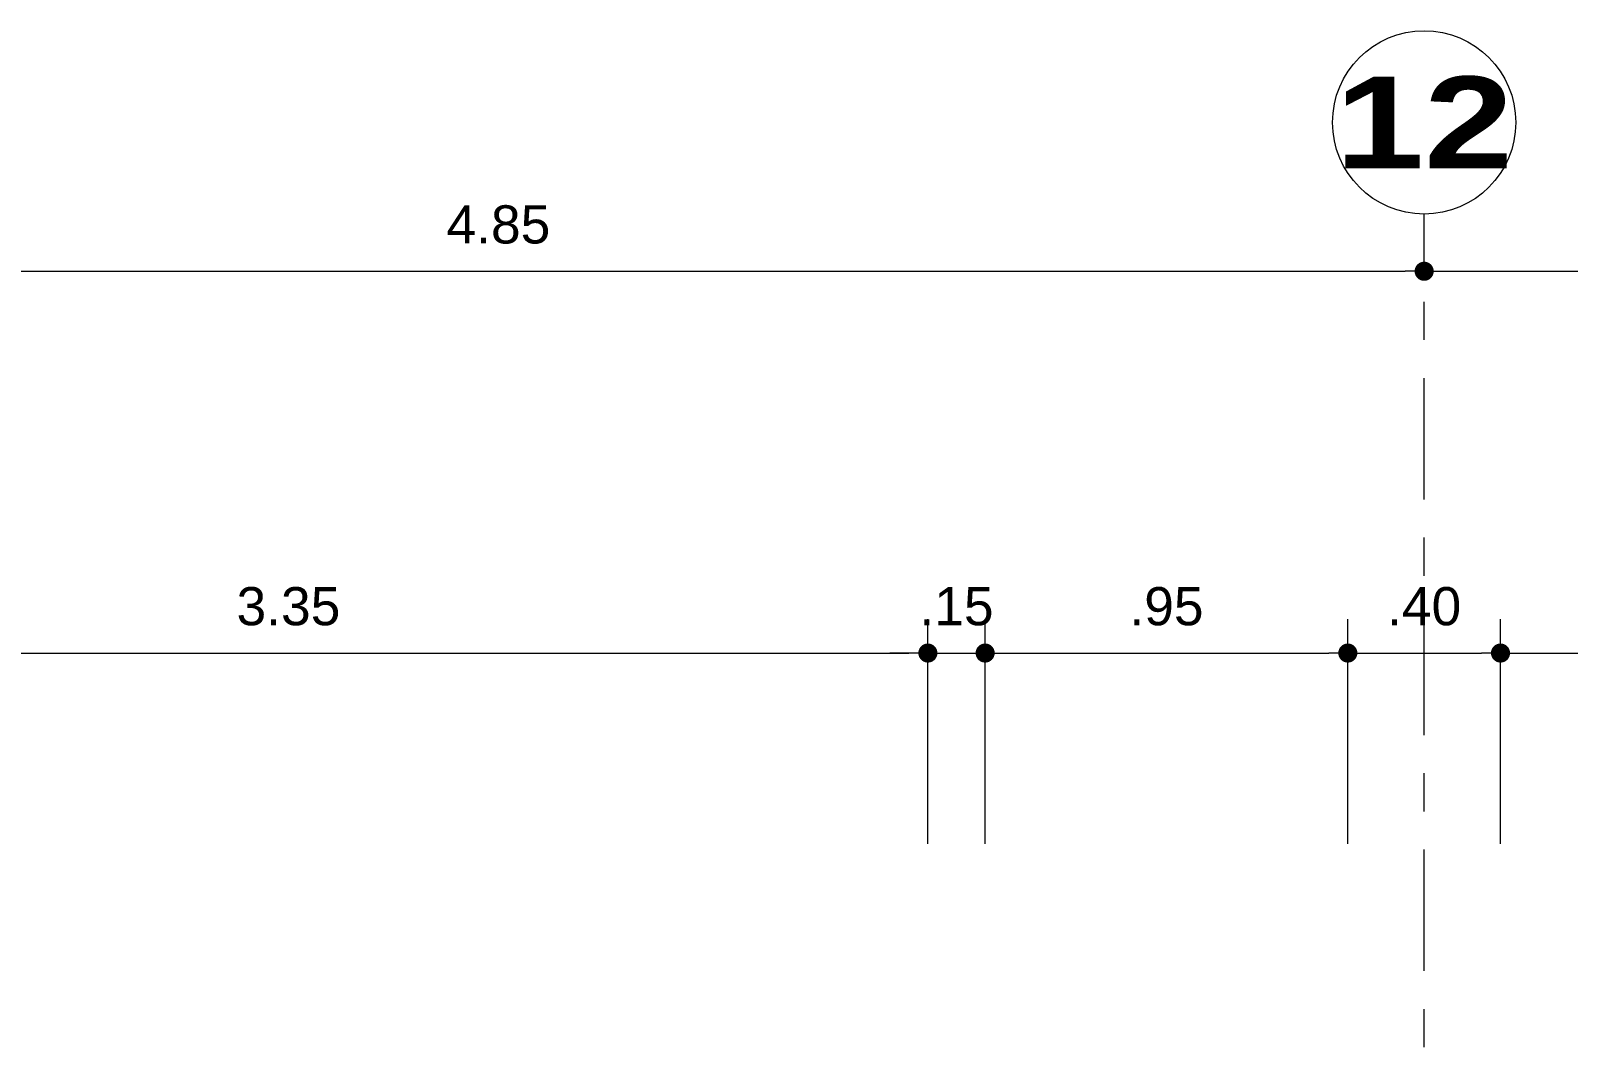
# Model space of a CAD drawing. Header units: millimetres. Extents: x 2178 to 2304, y 1220 to 1359.
# Drawn here: x 2205.569 to 2209.597, y 1298.086 to 1300.752 of the extents above; entities that cross this region are included whole.
import ezdxf
from ezdxf.enums import TextEntityAlignment as Align

# ---------------------------------------------------------------- set-up
doc = ezdxf.new("R2010")
doc.units = ezdxf.units.MM
doc.linetypes.add('CENTER', pattern=[50.800000000000004, 31.75, -6.35, 6.35, -6.35])
doc.layers.get('0').update_dxf_attribs({"lineweight": 0})
doc.layers.add('COTAS', color=40, linetype='Continuous', lineweight=20)
doc.layers.add('Ejes22', color=50, linetype='CENTER', lineweight=9)
doc.styles.add('ARIAL', font='arial.ttf')
doc.styles.add('ARIALCH', font='arialbd.ttf', dxfattribs={"width": 1.25})
doc.dimstyles.new('RPM 50', dxfattribs={"dimtxt": 0.1, "dimasz": 0.05, "dimexe": 0.08849999999999973, "dimexo": 0.1535, "dimgap": 0.07099999999999997, "dimtad": 2, "dimtih": 1, "dimtoh": 1, "dimzin": 4, "dimdsep": 46, "dimtxsty": 'ARIAL', "dimblk": 'DOT', "dimcen": 0.4, "dimdle": 0.25, "dimclrd": 8, "dimclre": 8, "dimclrt": 9, "dimadec": 0, "dimazin": 0, "dimtfac": 1, "dimtix": 1, "dimtmove": 0, "dimatfit": 3, "dimldrblk": 'DOT', "dimfxl": 0.5, "dimfxlon": 1, "dimlwd": 0, "dimlwe": 0, "dimarcsym": 0})

# ---------------------------------------------------------------- blocks, each defined once
blk = doc.blocks.new('_DOT')
at = {"color": 0, "linetype": 'ByBlock'}
blk.add_line((-0.5, 0), (-1, 0), dxfattribs=at)
at = {"color": 0, "linetype": 'ByBlock', "const_width": 0.5}
blk.add_lwpolyline([(-0.25, 0, 1), (0.25, 0, 1)], format="xyb", close=True, dxfattribs=at)
blk = doc.blocks.new('*D1200')
at = {"color": 8, "lineweight": 0, "transparency": 16777216}
for p, q in [((2204.369248934216, 1300.121513211598), (2204.369248934216, 1300.210013211598)), ((2209.219248934216, 1300.121513211598), (2209.219248934216, 1300.210013211598)), ((2204.419248934216, 1300.121513211598), (2209.169248934216, 1300.121513211598))]:
    blk.add_line(p, q, dxfattribs=at)
at = {"layer": 'Defpoints', "color": 0, "transparency": 16777216}
for p in [(2204.369248934216, 1300.121513211598), (2209.219248934216, 1300.121513211598), (2209.219248934216, 1300.121513211598)]:
    blk.add_point(p, dxfattribs=at)
at = {"color": 8, "lineweight": 0, "transparency": 16777216, "xscale": 0.05, "yscale": 0.05, "zscale": 0.05, "rotation": 180}
blk.add_blockref('_DOT', (2204.369248934216, 1300.121513211598), dxfattribs=at)
at = {"color": 8, "lineweight": 0, "transparency": 16777216, "xscale": 0.05, "yscale": 0.05, "zscale": 0.05}
blk.add_blockref('_DOT', (2209.219248934216, 1300.121513211598), dxfattribs=at)
at = {"color": 9, "transparency": 16777216, "insert": (2206.794248934216, 1300.243570510371), "char_height": 0.1, "attachment_point": 5, "style": 'ARIAL'}
blk.add_mtext('4.85', dxfattribs=at)
blk = doc.blocks.new('*D1201')
at = {"color": 8, "lineweight": 0, "transparency": 16777216}
for p, q in [((2209.219248934216, 1300.121513211598), (2209.219248934216, 1300.210013211598)), ((2213.218216094101, 1300.121513211598), (2213.218216094101, 1300.210013211598)), ((2209.269248934216, 1300.121513211598), (2213.168216094101, 1300.121513211598))]:
    blk.add_line(p, q, dxfattribs=at)
at = {"layer": 'Defpoints', "color": 0, "transparency": 16777216}
for p in [(2209.219248934216, 1300.121513211598), (2213.218216094101, 1300.121513211598), (2213.218216094101, 1300.121513211598)]:
    blk.add_point(p, dxfattribs=at)
at = {"color": 8, "lineweight": 0, "transparency": 16777216, "xscale": 0.05, "yscale": 0.05, "zscale": 0.05, "rotation": 180}
blk.add_blockref('_DOT', (2209.219248934216, 1300.121513211598), dxfattribs=at)
at = {"color": 8, "lineweight": 0, "transparency": 16777216, "xscale": 0.05, "yscale": 0.05, "zscale": 0.05}
blk.add_blockref('_DOT', (2213.218216094101, 1300.121513211598), dxfattribs=at)
at = {"color": 9, "transparency": 16777216, "insert": (2211.218732514159, 1300.243570510371), "char_height": 0.1, "attachment_point": 5, "style": 'ARIAL'}
blk.add_mtext('4.00', dxfattribs=at)
blk = doc.blocks.new('*D1154')
at = {"color": 8, "lineweight": 0, "transparency": 16777216}
for p, q in [((2204.569248934216, 1298.621513211598), (2204.569248934216, 1299.210013211598)), ((2207.919248934216, 1298.621513211598), (2207.919248934216, 1299.210013211598)), ((2204.619248934217, 1299.121513211598), (2207.869248934216, 1299.121513211598))]:
    blk.add_line(p, q, dxfattribs=at)
at = {"layer": 'Defpoints', "color": 0, "transparency": 16777216}
for p in [(2207.919248934216, 1299.121513211598), (2204.569248934216, 1297.671513211598), (2207.919248934216, 1297.671513211598)]:
    blk.add_point(p, dxfattribs=at)
at = {"color": 8, "lineweight": 0, "transparency": 16777216, "xscale": 0.05, "yscale": 0.05, "zscale": 0.05, "rotation": 180}
blk.add_blockref('_DOT', (2204.569248934216, 1299.121513211598), dxfattribs=at)
at = {"color": 8, "lineweight": 0, "transparency": 16777216, "xscale": 0.05, "yscale": 0.05, "zscale": 0.05}
blk.add_blockref('_DOT', (2207.919248934216, 1299.121513211598), dxfattribs=at)
at = {"color": 9, "transparency": 16777216, "insert": (2206.244248934216, 1299.243604616782), "char_height": 0.1, "attachment_point": 5, "style": 'ARIAL'}
blk.add_mtext('3.35', dxfattribs=at)
blk = doc.blocks.new('*D1155')
at = {"color": 8, "lineweight": 0, "transparency": 16777216}
for p, q in [((2207.919248934216, 1298.621513211598), (2207.919248934216, 1299.210013211598)), ((2208.069248934216, 1298.621513211598), (2208.069248934216, 1299.210013211598)), ((2207.869248934216, 1299.121513211598), (2207.819248934216, 1299.121513211598)), ((2207.919248934216, 1299.121513211598), (2208.069248934216, 1299.121513211598)), ((2208.119248934217, 1299.121513211598), (2208.169248934216, 1299.121513211598))]:
    blk.add_line(p, q, dxfattribs=at)
at = {"layer": 'Defpoints', "color": 0, "transparency": 16777216}
for p in [(2208.069248934216, 1299.121513211598), (2207.919248934216, 1297.671513211598), (2208.069248934216, 1297.421513211598)]:
    blk.add_point(p, dxfattribs=at)
at = {"color": 8, "lineweight": 0, "transparency": 16777216, "xscale": 0.05, "yscale": 0.05, "zscale": 0.05}
blk.add_blockref('_DOT', (2207.919248934216, 1299.121513211598), dxfattribs=at)
at = {"color": 8, "lineweight": 0, "transparency": 16777216, "xscale": 0.05, "yscale": 0.05, "zscale": 0.05, "rotation": 180}
blk.add_blockref('_DOT', (2208.069248934216, 1299.121513211598), dxfattribs=at)
at = {"color": 9, "transparency": 16777216, "insert": (2207.994248934216, 1299.24357051037), "char_height": 0.1, "attachment_point": 5, "style": 'ARIAL'}
blk.add_mtext('.15', dxfattribs=at)
blk = doc.blocks.new('*D1156')
at = {"color": 8, "lineweight": 0, "transparency": 16777216}
for p, q in [((2208.069248934216, 1298.621513211598), (2208.069248934216, 1299.210013211598)), ((2209.019248934216, 1298.621513211598), (2209.019248934216, 1299.210013211598)), ((2208.119248934217, 1299.121513211598), (2208.969248934216, 1299.121513211598))]:
    blk.add_line(p, q, dxfattribs=at)
at = {"layer": 'Defpoints', "color": 0, "transparency": 16777216}
for p in [(2209.019248934216, 1299.121513211598), (2209.019248934216, 1297.521513211598), (2208.069248934216, 1297.421513211598)]:
    blk.add_point(p, dxfattribs=at)
at = {"color": 8, "lineweight": 0, "transparency": 16777216, "xscale": 0.05, "yscale": 0.05, "zscale": 0.05, "rotation": 180}
blk.add_blockref('_DOT', (2208.069248934216, 1299.121513211598), dxfattribs=at)
at = {"color": 8, "lineweight": 0, "transparency": 16777216, "xscale": 0.05, "yscale": 0.05, "zscale": 0.05}
blk.add_blockref('_DOT', (2209.019248934216, 1299.121513211598), dxfattribs=at)
at = {"color": 9, "transparency": 16777216, "insert": (2208.544248934216, 1299.24357051037), "char_height": 0.1, "attachment_point": 5, "style": 'ARIAL'}
blk.add_mtext('.95', dxfattribs=at)
blk = doc.blocks.new('*D1157')
at = {"color": 8, "lineweight": 0, "transparency": 16777216}
for p, q in [((2209.019248934216, 1298.621513211598), (2209.019248934216, 1299.210013211598)), ((2209.419248934216, 1298.621513211598), (2209.419248934216, 1299.210013211598)), ((2209.069248934216, 1299.121513211598), (2209.369248934216, 1299.121513211598))]:
    blk.add_line(p, q, dxfattribs=at)
at = {"layer": 'Defpoints', "color": 0, "transparency": 16777216}
for p in [(2209.419248934216, 1299.121513211598), (2209.019248934216, 1297.521513211598), (2209.419248934216, 1297.521513211598)]:
    blk.add_point(p, dxfattribs=at)
at = {"color": 8, "lineweight": 0, "transparency": 16777216, "xscale": 0.05, "yscale": 0.05, "zscale": 0.05, "rotation": 180}
blk.add_blockref('_DOT', (2209.019248934216, 1299.121513211598), dxfattribs=at)
at = {"color": 8, "lineweight": 0, "transparency": 16777216, "xscale": 0.05, "yscale": 0.05, "zscale": 0.05}
blk.add_blockref('_DOT', (2209.419248934216, 1299.121513211598), dxfattribs=at)
at = {"color": 9, "transparency": 16777216, "insert": (2209.219248934216, 1299.24357051037), "char_height": 0.1, "attachment_point": 5, "style": 'ARIAL'}
blk.add_mtext('.40', dxfattribs=at)
blk = doc.blocks.new('*D1158')
at = {"color": 8, "lineweight": 0, "transparency": 16777216}
for p, q in [((2209.419248934216, 1298.621513211598), (2209.419248934216, 1299.210013211598)), ((2213.018216094101, 1298.621513211598), (2213.018216094101, 1299.210013211598)), ((2209.469248934216, 1299.121513211598), (2212.968216094101, 1299.121513211598))]:
    blk.add_line(p, q, dxfattribs=at)
at = {"layer": 'Defpoints', "color": 0, "transparency": 16777216}
for p in [(2213.018216094101, 1299.121513211598), (2213.018216094101, 1297.671513211598), (2209.419248934216, 1297.521513211598)]:
    blk.add_point(p, dxfattribs=at)
at = {"color": 8, "lineweight": 0, "transparency": 16777216, "xscale": 0.05, "yscale": 0.05, "zscale": 0.05, "rotation": 180}
blk.add_blockref('_DOT', (2209.419248934216, 1299.121513211598), dxfattribs=at)
at = {"color": 8, "lineweight": 0, "transparency": 16777216, "xscale": 0.05, "yscale": 0.05, "zscale": 0.05}
blk.add_blockref('_DOT', (2213.018216094101, 1299.121513211598), dxfattribs=at)
at = {"color": 9, "transparency": 16777216, "insert": (2211.218732514159, 1299.243604616782), "char_height": 0.1, "attachment_point": 5, "style": 'ARIAL'}
blk.add_mtext('3.60', dxfattribs=at)

msp = doc.modelspace()

# ---------------------------------------------------------------- linework, layer by layer
at = {"layer": 'COTAS'}
msp.add_circle((2209.219248934216, 1300.511513211598), 0.24, dxfattribs=at)
at = {"layer": 'Ejes22', "linetype": 'CENTER', "lineweight": 9, "ltscale": 0.01}
msp.add_lwpolyline([(2209.219248934216, 1297.671513211598), (2209.219248934216, 1300.271513211598)], dxfattribs=at)

# ---------------------------------------------------------------- texts
at = {"layer": 'COTAS', "style": 'ARIALCH', "width": 1.25}
msp.add_attdef('12', text='LETRAONUMERO', height=0.24, dxfattribs=at).set_placement((2209.219248934216, 1300.511513211598), align=Align.MIDDLE_CENTER)

# ---------------------------------------------------------------- dimensions: what is measured, and where the dimension line sits
for base, p1, p2, picture, middle in [((2209.219248934216, 1300.121513211598), (2204.369248934216, 1300.121513211598), (2209.219248934216, 1300.121513211598), '*D1200', (2206.794248934216, 1300.243570510371)), ((2213.218216094101, 1300.121513211598), (2209.219248934216, 1300.121513211598), (2213.218216094101, 1300.121513211598), '*D1201', (2211.218732514159, 1300.243570510371)), ((2207.919248934216, 1299.121513211598), (2204.569248934216, 1297.671513211598), (2207.919248934216, 1297.671513211598), '*D1154', (2206.244248934216, 1299.243604616782)), ((2208.069248934216, 1299.121513211598), (2207.919248934216, 1297.671513211598), (2208.069248934216, 1297.421513211598), '*D1155', (2207.994248934216, 1299.24357051037)), ((2209.019248934216, 1299.121513211598), (2208.069248934216, 1297.421513211598), (2209.019248934216, 1297.521513211598), '*D1156', (2208.544248934216, 1299.24357051037)), ((2209.419248934216, 1299.121513211598), (2209.019248934216, 1297.521513211598), (2209.419248934216, 1297.521513211598), '*D1157', (2209.219248934216, 1299.24357051037)), ((2213.018216094101, 1299.121513211598), (2209.419248934216, 1297.521513211598), (2213.018216094101, 1297.671513211598), '*D1158', (2211.218732514159, 1299.243604616782))]:
    dim = msp.add_linear_dim(base=base, p1=p1, p2=p2, dimstyle='RPM 50', override={"dimtmove": 1})
    dim.commit()
    dim.dimension.update_dxf_attribs({"geometry": picture, "text_midpoint": middle})

doc.saveas('drawing.dxf')
